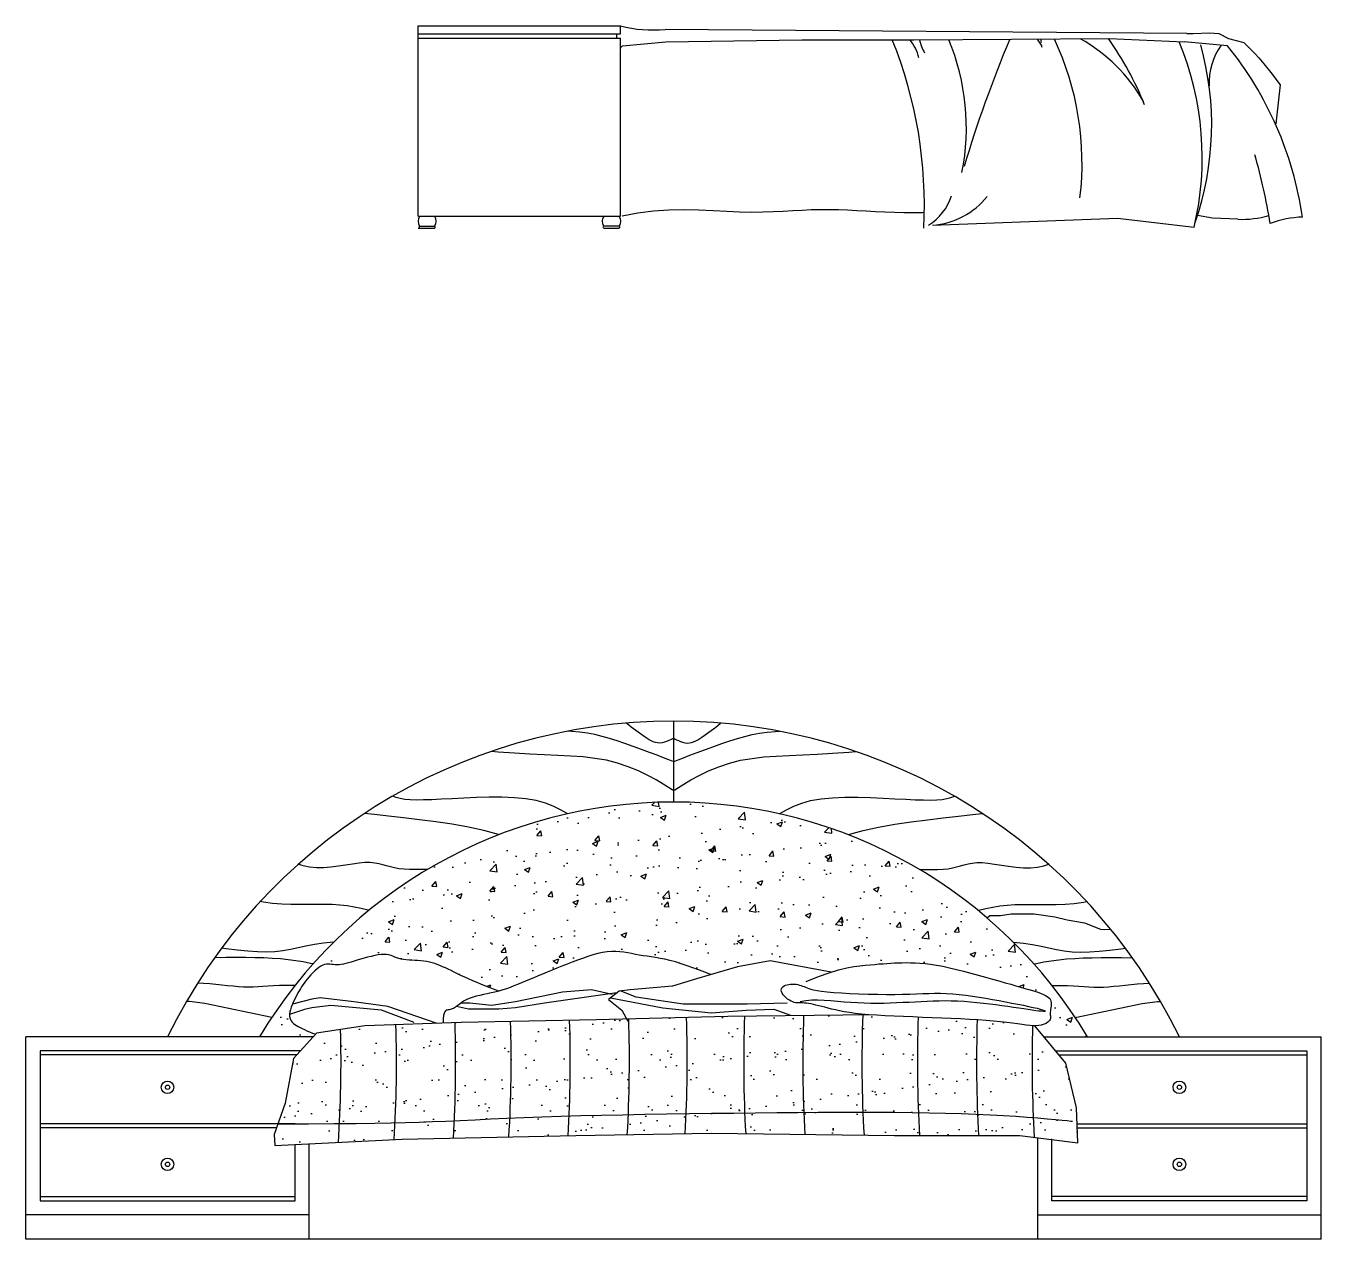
# Model space of a CAD drawing. Header units: inches. Extents: x 4.1 to 46.6, y 13.1 to 37.9.
# Drawn here: x 34.228 to 37.428, y 22.177 to 25.175 of the extents above; entities that cross this region are included whole.
import ezdxf

# ---------------------------------------------------------------- set-up
doc = ezdxf.new("R2010")
doc.units = ezdxf.units.IN
doc.header["$MEASUREMENT"] = 0
for name, color, linetype in [('02', 2, 'Continuous'), ('1', 1, 'Continuous'), ('4', 4, 'Continuous'), ('8', 8, 'Continuous')]:
    doc.layers.add(name, color=color, linetype=linetype)

msp = doc.modelspace()

# ---------------------------------------------------------------- hatches: boundary and pattern name
at = {"layer": '8'}
h = msp.add_hatch(dxfattribs=at)
h.set_pattern_fill('AR-CONC', color=256, scale=0.02, style=0)
h.set_pattern_definition([(50, (44.77538, -1.9117), (0.14345204, -0.01255043), [0.015, -0.165]), (355, (44.77538, -1.9117), (-0.0277503, 0.1504384), [0.012, -0.132]), (100.4514, (44.78733, -1.91274), (0.1157019, 0.1378879), [0.012748, -0.1402284]), (46.1842, (44.77538, -1.8717), (0.2134482, -0.0331038), [0.0225, -0.2475]), (96.6356, (44.79317, -1.87445), (0.1869325, 0.1948236), [0.019122, -0.2103426]), (351.1842, (44.77538, -1.8717), (0.1869324, 0.1948237), [0.018, -0.198]), (21, (44.79538, -1.8817), (0.1193814, -0.0805238), [0.015, -0.165]), (326, (44.79538, -1.8817), (0.0486631, 0.14503), [0.012, -0.132]), (71.4514, (44.80533, -1.8884), (0.1680445, 0.0645061), [0.012748, -0.1402284]), (37.5, (44.77538, -1.911694), (0.00243197, 0.06657877), [0, -0.1304, 0, -0.134, 0, -0.1325]), (7.5, (44.77538, -1.911694), (0.0526139, 0.07888234), [0, -0.0764, 0, -0.1274, 0, -0.0505]), (327.5, (44.73078, -1.911694), (0.10676449, -0.00451097), [0, -0.05, 0, -0.156, 0, -0.207]), (317.5, (44.71078, -1.91169), (0.11663723, 0.020021), [0, -0.065, 0, -0.1036, 0, -0.147])])
h.paths.add_polyline_path([(34.8056, 22.6768), (34.9382, 22.6768), (34.9438, 22.683), (34.9361, 22.6861), (34.9289, 22.689), (34.9223, 22.6918), (34.9162, 22.6944), (34.9106, 22.6969), (34.9055, 22.6994), (34.9008, 22.7019), (34.8965, 22.7045), (34.8926, 22.7072), (34.8873, 22.7115), (34.8823, 22.7179), (34.8796, 22.7257), (34.8796, 22.7328), (34.8803, 22.7381), (34.8817, 22.7437), (34.8836, 22.7497), (34.8859, 22.7558), (34.8886, 22.762), (34.8915, 22.7682), (34.8945, 22.7742), (34.8975, 22.78), (34.9004, 22.7854), (34.9034, 22.7905), (34.9063, 22.7954), (34.9093, 22.8001), (34.9125, 22.8048), (34.9158, 22.8095), (34.9194, 22.8142), (34.9233, 22.8192), (34.9276, 22.8243), (34.9322, 22.8295), (34.937, 22.8346), (34.9419, 22.8395), (34.9469, 22.8441), (34.9519, 22.8481), (34.9568, 22.8514), (34.9616, 22.8539), (34.9661, 22.8555), (34.9705, 22.8563), (34.9748, 22.8565), (34.979, 22.8562), (34.9833, 22.8557), (34.9876, 22.8551), (34.9921, 22.8546), (34.9969, 22.8544), (35.0019, 22.8546), (35.0071, 22.8553), (35.0128, 22.8563), (35.0188, 22.8577), (35.0252, 22.8594), (35.032, 22.8613), (35.0393, 22.8635), (35.047, 22.8658), (35.0553, 22.8683), (35.0639, 22.8708), (35.0726, 22.8732), (35.0814, 22.8754), (35.09, 22.8774), (35.0983, 22.8789), (35.106, 22.8799), (35.1131, 22.8802), (35.1194, 22.8799), (35.1251, 22.8789), (35.1303, 22.8775), (35.1352, 22.8758), (35.1399, 22.8739), (35.1448, 22.8721), (35.1498, 22.8703), (35.1553, 22.8688), (35.1614, 22.8677), (35.168, 22.8669), (35.1749, 22.8664), (35.1821, 22.866), (35.1895, 22.8656), (35.1969, 22.8652), (35.2043, 22.8646), (35.2115, 22.8638), (35.2184, 22.8628), (35.2252, 22.8613), (35.2318, 22.8596), (35.2383, 22.8576), (35.2447, 22.8554), (35.2512, 22.8528), (35.2579, 22.85), (35.2646, 22.847), (35.2717, 22.8437), (35.279, 22.8402), (35.2866, 22.8365), (35.2947, 22.8326), (35.3032, 22.8285), (35.3123, 22.8243), (35.3219, 22.8199), (35.3322, 22.8154), (35.3431, 22.8109), (35.3542, 22.8063), (35.3649, 22.802), (35.3749, 22.7981), (35.3835, 22.7947), (35.3904, 22.7921), (35.3948, 22.7904), (35.3965, 22.7898), (35.3968, 22.7899), (35.4062, 22.7926), (35.4154, 22.7956), (35.4246, 22.7989), (35.4338, 22.8024), (35.4431, 22.806), (35.4526, 22.8099), (35.4623, 22.814), (35.4723, 22.8182), (35.4828, 22.8225), (35.4936, 22.827), (35.5048, 22.8316), (35.5163, 22.8363), (35.5282, 22.8411), (35.5403, 22.846), (35.5526, 22.8509), (35.5652, 22.8559), (35.578, 22.8609), (35.5908, 22.8659), (35.6036, 22.8706), (35.6164, 22.875), (35.629, 22.8789), (35.6412, 22.8823), (35.6531, 22.8849), (35.6646, 22.8867), (35.6755, 22.8875), (35.6859, 22.8875), (35.696, 22.8869), (35.7058, 22.8857), (35.7153, 22.8841), (35.7247, 22.8823), (35.7341, 22.8805), (35.7436, 22.8787), (35.7532, 22.8772), (35.763, 22.8757), (35.7732, 22.8742), (35.7838, 22.8725), (35.795, 22.8705), (35.8069, 22.8682), (35.8195, 22.8652), (35.833, 22.8616), (35.8474, 22.8573), (35.862, 22.8524), (35.8764, 22.8473), (35.8899, 22.8424), (35.9017, 22.8379), (35.9113, 22.8342), (35.918, 22.8315), (35.9212, 22.8303), (35.9865, 22.8494), (36.067, 22.8643), (36.2174, 22.8362), (36.2361, 22.8418), (36.2561, 22.8468), (36.2734, 22.8502), (36.2886, 22.8524), (36.302, 22.8539), (36.3142, 22.8549), (36.3254, 22.8558), (36.3359, 22.8567), (36.3459, 22.8574), (36.3556, 22.8581), (36.365, 22.8587), (36.3743, 22.8592), (36.3837, 22.8596), (36.3934, 22.8599), (36.4035, 22.86), (36.4141, 22.8599), (36.4253, 22.8595), (36.4372, 22.8588), (36.4498, 22.8576), (36.4633, 22.856), (36.4778, 22.8538), (36.4933, 22.8509), (36.5098, 22.8474), (36.5272, 22.8434), (36.5451, 22.8389), (36.5632, 22.8341), (36.5813, 22.8292), (36.599, 22.8242), (36.6162, 22.8193), (36.6324, 22.8147), (36.6474, 22.8104), (36.6613, 22.8065), (36.6741, 22.8028), (36.6859, 22.7995), (36.6966, 22.7964), (36.7064, 22.7935), (36.7153, 22.7909), (36.7233, 22.7884), (36.7305, 22.786), (36.737, 22.7837), (36.7427, 22.7815), (36.7476, 22.7791), (36.7517, 22.7767), (36.7568, 22.7727), (36.7604, 22.7666), (36.7615, 22.7591), (36.761, 22.7527), (36.7605, 22.7486), (36.7599, 22.7446), (36.7594, 22.7408), (36.7591, 22.7373), (36.759, 22.7341), (36.7592, 22.7312), (36.7596, 22.7265), (36.7597, 22.7227), (36.7584, 22.7184), (36.7548, 22.7139), (36.7484, 22.7095), (36.7419, 22.7069), (36.7367, 22.7055), (36.7308, 22.7045), (36.7243, 22.704), (36.721, 22.7041), (36.7433, 22.6768), (36.8509, 22.6768, 0.567142)])
h = msp.add_hatch(dxfattribs=at)
h.set_pattern_fill('AR-SAND', color=256, scale=0.05, style=0)
h.set_pattern_definition([(37.5, (45.50912, -2.530194), (-0.00314967, 0.09634119), [0, -0.076, 0, -0.085, 0, -0.08125]), (7.5, (45.50912, -2.5302), (0.08848884, 0.1411073), [0, -0.041, 0, -0.0685, 0, -0.02625]), (327.5, (45.44762, -2.53019), (0.1557071, 0.00028295), [0, -0.025, 0, -0.09, 0, -0.1175]), (317.5, (45.44762, -2.5302), (0.1503063, 0.0438838), [0, -0.0125, 0, -0.059, 0, -0.0675])])
h.paths.add_polyline_path([(36.7973, 22.6112), (36.721, 22.7041), (36.7153, 22.7041, 0.021672), (36.7196, 22.428), (36.8273, 22.4146), (36.8242, 22.501)])
h.paths.add_polyline_path([(36.5796, 22.4853), (36.6103, 22.484), (36.6432, 22.4823), (36.6739, 22.4805), (36.7024, 22.4785), (36.7171, 22.4773, -0.017807), (36.7153, 22.7042), (36.7089, 22.7047), (36.6999, 22.7057), (36.6898, 22.7071), (36.6785, 22.7087), (36.666, 22.7104), (36.6519, 22.7122), (36.6364, 22.7139), (36.6192, 22.7155), (36.6005, 22.717), (36.5805, 22.7184), (36.5786, 22.7185, 0.0183)])
h.paths.add_polyline_path([(36.5387, 22.4868), (36.5755, 22.4855), (36.5796, 22.4853, -0.0183), (36.5786, 22.7185), (36.5593, 22.7196), (36.5373, 22.7208), (36.5145, 22.7219), (36.4912, 22.7229), (36.4674, 22.7239), (36.4435, 22.7248), (36.4328, 22.7252, 0.018509), (36.4334, 22.4893), (36.4598, 22.4889), (36.5001, 22.4879)])
h.paths.add_polyline_path([(36.4598, 22.4889), (36.4334, 22.4893, 0.004465), (36.4362, 22.4325), (36.5822, 22.4325, -0.004149), (36.5796, 22.4853), (36.5755, 22.4855), (36.5387, 22.4868), (36.5001, 22.4879)])
h.paths.add_polyline_path([(36.6103, 22.484), (36.5796, 22.4853, 0.004149), (36.5822, 22.4325), (36.684, 22.4325), (36.7196, 22.428, -0.003872), (36.7171, 22.4773), (36.7024, 22.4785), (36.6739, 22.4805), (36.6432, 22.4823)])
h.paths.add_polyline_path([(36.329, 22.4905), (36.2962, 22.4905, 0.004483), (36.299, 22.4335), (36.374, 22.4325), (36.4362, 22.4325, -0.004465), (36.4334, 22.4893), (36.4177, 22.4896), (36.3741, 22.4901)])
h.paths.add_polyline_path([(36.2346, 22.4905), (36.1854, 22.4903), (36.1502, 22.4901, 0.004298), (36.1528, 22.4354), (36.299, 22.4335, -0.004483), (36.2962, 22.4905), (36.2825, 22.4906)])
h.paths.add_polyline_path([(36.0307, 22.489), (36.0042, 22.4887, 0.004039), (36.0067, 22.4373), (36.1528, 22.4354, -0.004298), (36.1502, 22.4901), (36.135, 22.49), (36.0834, 22.4896)])
h.paths.add_polyline_path([(35.9225, 22.4878), (35.8674, 22.487), (35.8597, 22.4869, -0.003897), (35.8573, 22.4373), (35.9209, 22.4384), (36.0067, 22.4373, -0.004039), (36.0042, 22.4887), (35.9771, 22.4884)])
h.paths.add_polyline_path([(35.7573, 22.4853), (35.7165, 22.4845, -0.003911), (35.7141, 22.4347), (35.8573, 22.4373, 0.003897), (35.8597, 22.4869), (35.8121, 22.4862)])
h.paths.add_polyline_path([(35.6503, 22.4831), (35.599, 22.4819), (35.5703, 22.4811, -0.003847), (35.5679, 22.4321), (35.5871, 22.4325), (35.7141, 22.4347, 0.003911), (35.7165, 22.4845), (35.7032, 22.4843)])
h.paths.add_polyline_path([(35.5679, 22.4321, 0.003847), (35.5703, 22.4811), (35.5499, 22.4805), (35.5031, 22.4789), (35.4587, 22.4772), (35.424, 22.4758, -0.003673), (35.4216, 22.429)])
h.paths.add_polyline_path([(35.3379, 22.4719), (35.3012, 22.4702), (35.2866, 22.4695, -0.003407), (35.2843, 22.4262), (35.4216, 22.429, 0.003673), (35.424, 22.4758), (35.4164, 22.4755), (35.3762, 22.4737)])
h.paths.add_polyline_path([(35.1997, 22.4659), (35.1663, 22.4648), (35.1403, 22.4641, -0.003263), (35.1381, 22.4226), (35.1578, 22.4235), (35.2843, 22.4262, 0.003407), (35.2866, 22.4695), (35.2661, 22.4686), (35.2324, 22.4671)])
h.paths.add_polyline_path([(35.1381, 22.4226, 0.003263), (35.1403, 22.4641), (35.1305, 22.4639), (35.0905, 22.4631), (35.0443, 22.4626), (35.0031, 22.4623, -0.003647), (35.0005, 22.4158)])
h.paths.add_polyline_path([(34.9264, 22.4619), (34.851, 22.4618), (34.8419, 22.4355), (34.8432, 22.4081), (35.0005, 22.4158, 0.003647), (35.0031, 22.4623), (34.9902, 22.4622)])
h.paths.add_polyline_path([(34.9902, 22.4622), (35.0031, 22.4623, 0.018233), (35.0058, 22.6946), (34.9462, 22.6856), (34.8896, 22.6231), (34.8687, 22.5129), (34.851, 22.4618), (34.9264, 22.4619)])
h.paths.add_polyline_path([(35.0031, 22.4623), (35.0443, 22.4626), (35.0905, 22.4631), (35.1305, 22.4639), (35.1403, 22.4641, 0.019016), (35.1426, 22.7064), (35.0654, 22.7035), (35.0058, 22.6946, -0.018233)])
h.paths.add_polyline_path([(35.2885, 22.7119), (35.1426, 22.7064, -0.019016), (35.1403, 22.4641), (35.1663, 22.4648), (35.1997, 22.4659), (35.2324, 22.4671), (35.2661, 22.4686), (35.2866, 22.4695, 0.019018)])
h.paths.add_polyline_path([(35.4256, 22.7146), (35.3039, 22.7124), (35.2885, 22.7119, -0.019018), (35.2866, 22.4695), (35.3012, 22.4702), (35.3379, 22.4719), (35.3762, 22.4737), (35.4164, 22.4755), (35.424, 22.4758, 0.018743)])
h.paths.add_polyline_path([(35.424, 22.4758), (35.4587, 22.4772), (35.5031, 22.4789), (35.5499, 22.4805), (35.5703, 22.4811, 0.018533), (35.5715, 22.7172), (35.4256, 22.7146, -0.018743)])
h.paths.add_polyline_path([(35.7175, 22.7206), (35.6378, 22.7184), (35.5715, 22.7172, -0.018533), (35.5703, 22.4811), (35.599, 22.4819), (35.6503, 22.4831), (35.7032, 22.4843), (35.7165, 22.4845, 0.018525)])
h.paths.add_polyline_path([(35.7165, 22.4845), (35.7573, 22.4853), (35.8121, 22.4862), (35.8597, 22.4869, 0.018647), (35.8604, 22.7245), (35.7175, 22.7206, -0.018525)])
h.paths.add_polyline_path([(35.8597, 22.4869), (35.8674, 22.487), (35.9225, 22.4878), (35.9771, 22.4884), (36.0042, 22.4887, -0.018756), (36.0036, 22.7277), (35.9627, 22.7273), (35.8604, 22.7245, -0.018647)])
h.paths.add_polyline_path([(36.1497, 22.7291), (36.0036, 22.7277, 0.018756), (36.0042, 22.4887), (36.0307, 22.489), (36.0834, 22.4896), (36.135, 22.49), (36.1502, 22.4901, -0.018758)])
h.paths.add_polyline_path([(36.1502, 22.4901), (36.1854, 22.4903), (36.2346, 22.4905), (36.2825, 22.4906), (36.2962, 22.4905, -0.018834), (36.2959, 22.7305), (36.1497, 22.7291, 0.018758)])
h.paths.add_polyline_path([(36.2962, 22.4905), (36.329, 22.4905), (36.3741, 22.4901), (36.4177, 22.4896), (36.4334, 22.4893, -0.018509), (36.4328, 22.7252), (36.4197, 22.7257), (36.3962, 22.7266), (36.3734, 22.7276), (36.3513, 22.7287), (36.3304, 22.7299), (36.3178, 22.7307), (36.2959, 22.7305, 0.018834)])

# ---------------------------------------------------------------- linework, layer by layer
at = {"layer": '02'}
for p, q in [((35.1973, 25.1547), (35.6973, 25.1547)), ((37.0967, 25.1562), (35.8074, 25.1662)), ((35.1973, 25.1447), (35.6973, 25.1447)), ((35.702, 25.1256), (35.8091, 25.135)), ((37.1973, 25.1256), (37.0902, 25.135)), ((35.201, 24.68), (35.238, 24.68)), ((35.6936, 24.68), (35.6565, 24.68)), ((35.8282, 23.4568), (35.8282, 23.2568)), ((34.8975, 22.6318), (34.2632, 22.6318)), ((36.7803, 22.6318), (37.3932, 22.6318)), ((34.8932, 22.4618), (34.2632, 22.4618)), ((34.8475, 22.4518), (34.2632, 22.4518)), ((36.8256, 22.4618), (37.3932, 22.4618)), ((36.8259, 22.4518), (37.3932, 22.4518)), ((34.2632, 22.2818), (34.8932, 22.2818)), ((37.3932, 22.2818), (36.7632, 22.2818))]:
    msp.add_line(p, q, dxfattribs=at)
for points in [[(37.0967, 25.1562), (37.1118, 25.1562), (37.1528, 25.1576), (37.1754, 25.1558), (37.1992, 25.1435), (37.2376, 25.1334), (37.2399, 25.1313), (37.2459, 25.1254), (37.2521, 25.1192), (37.2586, 25.1126), (37.2657, 25.1053), (37.2746, 25.0956), (37.2868, 25.081), (37.3038, 25.0595), (37.327, 25.0288), (37.3161, 24.9325)], [(35.8091, 25.135), (36.1452, 25.1401), (36.4222, 25.1401), (36.9047, 25.1432), (37.0902, 25.135)], [(36.4479, 24.7133), (36.4438, 24.7132), (36.4208, 24.713), (36.3975, 24.7131), (36.374, 24.7136), (36.3507, 24.7144), (36.3274, 24.7155), (36.3043, 24.7167), (36.2813, 24.7179), (36.2584, 24.719), (36.2357, 24.7199), (36.2131, 24.7204), (36.1907, 24.7204), (36.1684, 24.7198), (36.146, 24.7187), (36.1231, 24.7175), (36.0995, 24.7161), (36.0748, 24.715), (36.0488, 24.7142), (36.0211, 24.7139), (35.9915, 24.7144), (35.9597, 24.7158), (35.926, 24.7175), (35.8907, 24.719), (35.8541, 24.7198), (35.8166, 24.7193), (35.7785, 24.7169), (35.74, 24.7121), (35.7016, 24.7042)], [(37.2229, 24.6968), (37.1603, 24.6992), (37.1229, 24.706)], [(36.4684, 24.6825), (36.9254, 24.6999), (37.1146, 24.6771)], [(35.8282, 23.3568), (35.8249, 23.3581), (35.8164, 23.3614), (35.8037, 23.3662), (35.7877, 23.3723), (35.7693, 23.3792), (35.7494, 23.3865), (35.7288, 23.394), (35.7084, 23.4012), (35.6891, 23.4079), (35.6705, 23.4139), (35.6523, 23.4191), (35.6342, 23.4235), (35.6158, 23.4271), (35.5966, 23.4298), (35.5764, 23.4315), (35.5658, 23.4319)], [(35.8282, 23.4146), (35.827, 23.4139), (35.8245, 23.4126), (35.8208, 23.4107), (35.8163, 23.4087), (35.8112, 23.4066), (35.8056, 23.4048), (35.7999, 23.4034), (35.7942, 23.4027), (35.7888, 23.4029), (35.7835, 23.4039), (35.7784, 23.4055), (35.7734, 23.4078), (35.7684, 23.4107), (35.7633, 23.4139), (35.758, 23.4175), (35.7526, 23.4213), (35.7469, 23.4253), (35.741, 23.4294), (35.7351, 23.4336), (35.7292, 23.4379), (35.7235, 23.4422), (35.7181, 23.4466), (35.713, 23.4511), (35.7121, 23.452)], [(35.8282, 23.4146), (35.8295, 23.4139), (35.832, 23.4126), (35.8356, 23.4107), (35.8402, 23.4087), (35.8453, 23.4066), (35.8508, 23.4048), (35.8566, 23.4034), (35.8623, 23.4027), (35.8677, 23.4029), (35.8729, 23.4039), (35.878, 23.4055), (35.8831, 23.4078), (35.8881, 23.4107), (35.8932, 23.4139), (35.8984, 23.4175), (35.9039, 23.4213), (35.9096, 23.4253), (35.9155, 23.4294), (35.9214, 23.4336), (35.9273, 23.4379), (35.933, 23.4422), (35.9384, 23.4466), (35.9435, 23.4511), (35.9444, 23.452)], [(35.8282, 23.3568), (35.8316, 23.3581), (35.84, 23.3614), (35.8527, 23.3662), (35.8687, 23.3723), (35.8871, 23.3792), (35.9071, 23.3865), (35.9277, 23.394), (35.948, 23.4012), (35.9674, 23.4079), (35.986, 23.4139), (36.0041, 23.4191), (36.0223, 23.4235), (36.0407, 23.4271), (36.0598, 23.4298), (36.08, 23.4315), (36.0906, 23.4319)], [(35.8282, 23.285), (35.8249, 23.2873), (35.8161, 23.2931), (35.8028, 23.3014), (35.7854, 23.3115), (35.7647, 23.3226), (35.7414, 23.3337), (35.7162, 23.3442), (35.6896, 23.3531), (35.6623, 23.3599), (35.6342, 23.3648), (35.605, 23.3682), (35.5745, 23.3705), (35.5426, 23.3721), (35.5088, 23.3735), (35.4732, 23.375), (35.4353, 23.3772), (35.3952, 23.3803), (35.3778, 23.3819)], [(35.8282, 23.285), (35.8316, 23.2873), (35.8403, 23.2931), (35.8537, 23.3014), (35.8711, 23.3115), (35.8917, 23.3226), (35.9151, 23.3337), (35.9403, 23.3442), (35.9669, 23.3531), (35.9941, 23.3599), (36.0223, 23.3648), (36.0515, 23.3682), (36.0819, 23.3705), (36.1139, 23.3721), (36.1476, 23.3735), (36.1833, 23.375), (36.2212, 23.3772), (36.2613, 23.3803), (36.2786, 23.3819)], [(35.5667, 23.2278), (35.5657, 23.2283), (35.5488, 23.2376), (35.5311, 23.2464), (35.5116, 23.2543), (35.4893, 23.2606), (35.4636, 23.265), (35.435, 23.2676), (35.4045, 23.2688), (35.373, 23.2688), (35.3412, 23.268), (35.3103, 23.2666), (35.281, 23.2651), (35.2543, 23.2636), (35.2309, 23.2625), (35.2106, 23.2619), (35.1931, 23.2618), (35.1779, 23.2624), (35.1647, 23.2635), (35.1531, 23.2654), (35.1428, 23.2681), (35.134, 23.2713)], [(36.0897, 23.2278), (36.0907, 23.2283), (36.1077, 23.2376), (36.1254, 23.2464), (36.1449, 23.2543), (36.1671, 23.2606), (36.1928, 23.265), (36.2214, 23.2676), (36.2519, 23.2688), (36.2835, 23.2688), (36.3152, 23.268), (36.3462, 23.2666), (36.3754, 23.2651), (36.4021, 23.2636), (36.4255, 23.2625), (36.4458, 23.2619), (36.4634, 23.2618), (36.4786, 23.2624), (36.4918, 23.2635), (36.5033, 23.2654), (36.5137, 23.2681), (36.5225, 23.2713)], [(35.3968, 23.176), (35.3957, 23.1764), (35.3598, 23.1863), (35.3215, 23.1947), (35.2817, 23.2019), (35.2412, 23.208), (35.2009, 23.2132), (35.1615, 23.2178), (35.124, 23.222), (35.0892, 23.2259), (35.065, 23.2289)], [(36.2597, 23.176), (36.2608, 23.1764), (36.2967, 23.1863), (36.3349, 23.1947), (36.3747, 23.2019), (36.4152, 23.208), (36.4556, 23.2132), (36.4949, 23.2178), (36.5325, 23.222), (36.5673, 23.2259), (36.5915, 23.2289)], [(35.2199, 23.0898), (35.2085, 23.09), (35.1916, 23.0902), (35.1763, 23.0904), (35.1624, 23.091), (35.1499, 23.0921), (35.1389, 23.094), (35.1288, 23.0964), (35.1193, 23.0991), (35.1099, 23.1018), (35.1004, 23.1042), (35.0901, 23.1061), (35.0788, 23.1072), (35.066, 23.1072), (35.0514, 23.1059), (35.0354, 23.1037), (35.0182, 23.1011), (35.0002, 23.0983), (34.9819, 23.096), (34.9637, 23.0945), (34.9458, 23.0942), (34.9288, 23.0956), (34.9129, 23.099), (34.9011, 23.103)], [(36.4366, 23.0898), (36.448, 23.09), (36.4648, 23.0902), (36.4802, 23.0904), (36.4941, 23.091), (36.5065, 23.0921), (36.5176, 23.094), (36.5277, 23.0964), (36.5372, 23.0991), (36.5465, 23.1018), (36.5561, 23.1042), (36.5663, 23.1061), (36.5777, 23.1072), (36.5905, 23.1072), (36.605, 23.1059), (36.6211, 23.1037), (36.6383, 23.1011), (36.6562, 23.0983), (36.6745, 23.096), (36.6928, 23.0945), (36.7106, 23.0942), (36.7276, 23.0956), (36.7436, 23.099), (36.7554, 23.103)], [(35.0758, 22.9893), (35.0736, 22.9897), (35.0566, 22.9935), (35.0393, 22.9971), (35.0217, 23.0001), (35.0035, 23.0023), (34.9847, 23.0036), (34.9654, 23.004), (34.9455, 23.004), (34.9251, 23.0037), (34.9041, 23.0035), (34.8825, 23.0037), (34.8605, 23.0046), (34.8379, 23.0064), (34.8149, 23.0094), (34.8071, 23.0107)], [(36.5806, 22.9893), (36.5829, 22.9897), (36.5998, 22.9935), (36.6171, 22.9971), (36.6348, 23.0001), (36.653, 23.0023), (36.6717, 23.0036), (36.691, 23.004), (36.7109, 23.004), (36.7314, 23.0037), (36.7524, 23.0035), (36.7739, 23.0037), (36.796, 23.0046), (36.8185, 23.0064), (36.8415, 23.0094), (36.8494, 23.0107)], [(36.603, 22.9706), (36.6098, 22.9766), (36.6365, 22.9766), (36.6621, 22.9803), (36.7192, 22.9803), (36.7706, 22.973), (36.8007, 22.9657), (36.8434, 22.9583), (36.8836, 22.9424), (36.8932, 22.9422), (36.9084, 22.9426)], [(34.988, 22.9102), (34.9637, 22.908), (34.941, 22.9047), (34.9202, 22.9008), (34.9006, 22.8967), (34.8817, 22.8927), (34.8629, 22.8893), (34.8435, 22.8869), (34.8228, 22.8859), (34.8005, 22.8865), (34.7763, 22.8884), (34.7504, 22.8912), (34.7229, 22.8944), (34.7115, 22.8956)], [(35.3965, 22.7898), (35.3948, 22.7904), (35.3904, 22.7921), (35.3835, 22.7947), (35.3749, 22.7981), (35.3649, 22.802), (35.3542, 22.8063), (35.3431, 22.8109), (35.3322, 22.8154), (35.3219, 22.8199), (35.3123, 22.8243), (35.3032, 22.8285), (35.2947, 22.8326), (35.2866, 22.8365), (35.279, 22.8402), (35.2717, 22.8437), (35.2646, 22.847), (35.2579, 22.85), (35.2512, 22.8528), (35.2447, 22.8554), (35.2383, 22.8576), (35.2318, 22.8596), (35.2252, 22.8613), (35.2184, 22.8628), (35.2115, 22.8638), (35.2043, 22.8646), (35.1969, 22.8652), (35.1895, 22.8656), (35.1821, 22.866), (35.1749, 22.8664), (35.168, 22.8669), (35.1614, 22.8677), (35.1553, 22.8688), (35.1498, 22.8703), (35.1448, 22.8721), (35.1399, 22.8739), (35.1352, 22.8758), (35.1303, 22.8775), (35.1251, 22.8789), (35.1194, 22.8799), (35.1131, 22.8802), (35.106, 22.8799), (35.0983, 22.8789), (35.09, 22.8774), (35.0814, 22.8754), (35.0726, 22.8732), (35.0639, 22.8708), (35.0553, 22.8683), (35.047, 22.8658), (35.0393, 22.8635), (35.032, 22.8613), (35.0252, 22.8594), (35.0188, 22.8577), (35.0128, 22.8563), (35.0071, 22.8553), (35.0019, 22.8546), (34.9969, 22.8544), (34.9921, 22.8546), (34.9876, 22.8551), (34.9833, 22.8557), (34.979, 22.8562), (34.9748, 22.8565), (34.9705, 22.8563), (34.9661, 22.8555), (34.9616, 22.8539), (34.9568, 22.8514), (34.9519, 22.8481), (34.9469, 22.8441), (34.9419, 22.8395), (34.937, 22.8346), (34.9322, 22.8295), (34.9276, 22.8243), (34.9233, 22.8192), (34.9194, 22.8142), (34.9158, 22.8095), (34.9125, 22.8048), (34.9093, 22.8001), (34.9063, 22.7954), (34.9034, 22.7905), (34.9004, 22.7854), (34.8975, 22.78), (34.8945, 22.7742), (34.8915, 22.7682), (34.8886, 22.762), (34.8859, 22.7558), (34.8836, 22.7497), (34.8817, 22.7437), (34.8803, 22.7381), (34.8796, 22.7328), (34.8796, 22.728), (34.8803, 22.7237), (34.8816, 22.7198), (34.8836, 22.7162), (34.8861, 22.713), (34.8891, 22.71), (34.8926, 22.7072), (34.8965, 22.7045), (34.9008, 22.7019), (34.9055, 22.6994), (34.9106, 22.6969), (34.9162, 22.6944), (34.9223, 22.6918), (34.9289, 22.689), (34.9361, 22.6861), (34.9438, 22.683)], [(35.9212, 22.8303), (35.918, 22.8315), (35.9113, 22.8342), (35.9017, 22.8379), (35.8899, 22.8424), (35.8764, 22.8473), (35.862, 22.8524), (35.8474, 22.8573), (35.833, 22.8616), (35.8195, 22.8652), (35.8069, 22.8682), (35.795, 22.8705), (35.7838, 22.8725), (35.7732, 22.8742), (35.763, 22.8757), (35.7532, 22.8772), (35.7436, 22.8787), (35.7341, 22.8805), (35.7247, 22.8823), (35.7153, 22.8841), (35.7058, 22.8857), (35.696, 22.8869), (35.6859, 22.8875), (35.6755, 22.8875), (35.6646, 22.8867), (35.6531, 22.8849), (35.6412, 22.8823), (35.629, 22.8789), (35.6164, 22.875), (35.6036, 22.8706), (35.5908, 22.8659), (35.578, 22.8609), (35.5652, 22.8559), (35.5526, 22.8509), (35.5403, 22.846), (35.5282, 22.8411), (35.5163, 22.8363), (35.5048, 22.8316), (35.4936, 22.827), (35.4828, 22.8225), (35.4723, 22.8182), (35.4623, 22.814), (35.4526, 22.8099), (35.4431, 22.806), (35.4338, 22.8024), (35.4246, 22.7989), (35.4154, 22.7956), (35.4062, 22.7926), (35.3968, 22.7899), (35.3872, 22.7874), (35.3775, 22.7851), (35.3679, 22.783), (35.3585, 22.781), (35.3494, 22.779), (35.3408, 22.777), (35.3329, 22.7748), (35.3258, 22.7725), (35.3195, 22.77), (35.3141, 22.7673), (35.3093, 22.7645), (35.3052, 22.7617), (35.3016, 22.759), (35.2983, 22.7563), (35.2953, 22.7539), (35.2925, 22.7517), (35.2897, 22.7498), (35.287, 22.7482), (35.2843, 22.7469), (35.2817, 22.7458), (35.2791, 22.7449), (35.2765, 22.7442), (35.274, 22.7436), (35.2716, 22.7432), (35.2692, 22.7428), (35.2669, 22.7422), (35.2648, 22.7409), (35.263, 22.7386), (35.2614, 22.735), (35.2602, 22.7297), (35.2595, 22.7223), (35.2592, 22.7124)], [(36.6685, 22.9102), (36.6927, 22.908), (36.7155, 22.9047), (36.7363, 22.9008), (36.7558, 22.8967), (36.7747, 22.8927), (36.7936, 22.8893), (36.813, 22.8869), (36.8337, 22.8859), (36.856, 22.8865), (36.8801, 22.8884), (36.906, 22.8912), (36.9336, 22.8944), (36.9449, 22.8956)], [(34.9378, 22.8571), (34.9316, 22.8582), (34.9135, 22.8616), (34.8952, 22.8646), (34.8765, 22.867), (34.8571, 22.869), (34.837, 22.8704), (34.816, 22.8715), (34.7942, 22.8722), (34.7712, 22.8725), (34.7471, 22.8726), (34.7218, 22.8725), (34.6951, 22.8722), (34.6944, 22.8721)], [(36.2174, 22.8362), (36.067, 22.8643), (35.9865, 22.8494), (35.8852, 22.8197), (35.8256, 22.8018), (35.7212, 22.7929), (35.6944, 22.7899), (35.6676, 22.769), (35.7004, 22.7422), (35.7153, 22.7154)], [(36.1564, 22.8137), (36.1868, 22.8256), (36.2132, 22.8349), (36.2361, 22.8418), (36.2561, 22.8468), (36.2734, 22.8502), (36.2886, 22.8524), (36.302, 22.8539), (36.3142, 22.8549), (36.3254, 22.8558), (36.3359, 22.8567), (36.3459, 22.8574), (36.3556, 22.8581), (36.365, 22.8587), (36.3743, 22.8592), (36.3837, 22.8596), (36.3934, 22.8599), (36.4035, 22.86), (36.4141, 22.8599), (36.4253, 22.8595), (36.4372, 22.8588), (36.4498, 22.8576), (36.4633, 22.856), (36.4778, 22.8538), (36.4933, 22.8509), (36.5098, 22.8474), (36.5272, 22.8434), (36.5451, 22.8389), (36.5632, 22.8341), (36.5813, 22.8292), (36.599, 22.8242), (36.6162, 22.8193), (36.6324, 22.8147), (36.6474, 22.8104), (36.6613, 22.8065), (36.6741, 22.8028), (36.6859, 22.7995), (36.6966, 22.7964), (36.7064, 22.7935), (36.7153, 22.7909), (36.7233, 22.7884), (36.7305, 22.786), (36.737, 22.7837), (36.7427, 22.7815), (36.7476, 22.7791), (36.7517, 22.7767), (36.7551, 22.7741), (36.7577, 22.7712), (36.7596, 22.768), (36.7607, 22.7645), (36.7612, 22.7607), (36.7613, 22.7567), (36.761, 22.7527), (36.7605, 22.7486), (36.7599, 22.7446), (36.7594, 22.7408), (36.7591, 22.7373), (36.759, 22.7341), (36.7592, 22.7312), (36.7594, 22.7286), (36.7596, 22.7262), (36.7597, 22.724), (36.7594, 22.7218), (36.7588, 22.7196), (36.7576, 22.7174), (36.7558, 22.7151), (36.7533, 22.7129), (36.7501, 22.7107), (36.7463, 22.7087), (36.7419, 22.7069), (36.7367, 22.7055), (36.7308, 22.7045), (36.7243, 22.704), (36.717, 22.7041), (36.7089, 22.7047), (36.6999, 22.7057), (36.6898, 22.7071), (36.6785, 22.7087), (36.666, 22.7104), (36.6519, 22.7122), (36.6364, 22.7139), (36.6192, 22.7155), (36.6005, 22.717), (36.5805, 22.7184), (36.5593, 22.7196), (36.5373, 22.7208), (36.5145, 22.7219), (36.4912, 22.7229), (36.4674, 22.7239), (36.4435, 22.7248), (36.4197, 22.7257), (36.3962, 22.7266), (36.3734, 22.7276), (36.3513, 22.7287), (36.3304, 22.7299), (36.3109, 22.7312), (36.2931, 22.7328), (36.277, 22.7346), (36.2627, 22.7365), (36.2499, 22.7387), (36.2385, 22.7409), (36.2282, 22.7431), (36.2188, 22.7454), (36.2102, 22.7476), (36.2021, 22.7497), (36.1945, 22.7516), (36.1872, 22.7535), (36.1803, 22.7551), (36.1738, 22.7566), (36.1677, 22.7578), (36.1619, 22.7588), (36.1565, 22.7596), (36.1515, 22.7601), (36.1468, 22.7603), (36.1424, 22.7604), (36.1383, 22.7605), (36.1343, 22.7607), (36.1304, 22.761), (36.1266, 22.7617), (36.1227, 22.7628), (36.1187, 22.7646), (36.1145, 22.7669), (36.1103, 22.7699), (36.1063, 22.7732), (36.1026, 22.7769), (36.0994, 22.7807), (36.0968, 22.7846), (36.0951, 22.7884), (36.0943, 22.7919), (36.0947, 22.795), (36.0961, 22.7978), (36.0984, 22.8002), (36.1013, 22.8023), (36.1049, 22.804), (36.1089, 22.8053), (36.1132, 22.8062), (36.1177, 22.8068), (36.1221, 22.8069), (36.1266, 22.8068), (36.131, 22.8064), (36.1353, 22.8056), (36.1394, 22.8047), (36.1435, 22.8035), (36.1473, 22.8022), (36.151, 22.8008), (36.1545, 22.7993)], [(36.7187, 22.8571), (36.7249, 22.8582), (36.7429, 22.8616), (36.7612, 22.8646), (36.78, 22.867), (36.7994, 22.869), (36.8195, 22.8704), (36.8404, 22.8715), (36.8623, 22.8722), (36.8852, 22.8725), (36.9093, 22.8726), (36.9347, 22.8725), (36.9613, 22.8722), (36.962, 22.8721)], [(34.893, 22.8036), (34.8551, 22.8031), (34.8403, 22.8026), (34.8267, 22.8018), (34.814, 22.801), (34.8019, 22.8003), (34.79, 22.7997), (34.7782, 22.7995), (34.7661, 22.7997), (34.7535, 22.8004), (34.7404, 22.8015), (34.7267, 22.803), (34.7125, 22.8045), (34.6978, 22.8061), (34.6827, 22.8075), (34.6671, 22.8087), (34.6523, 22.8094)], [(35.6881, 22.785), (35.5096, 22.7601), (35.438, 22.7482), (35.3963, 22.7452), (35.3218, 22.7452), (35.2918, 22.7512)], [(35.6765, 22.7809), (35.6258, 22.7929), (35.5543, 22.7869), (35.438, 22.7631), (35.3784, 22.7541), (35.3248, 22.7601), (35.3031, 22.7601)], [(36.1087, 22.7601), (36.0104, 22.7571), (35.8524, 22.7571), (35.7361, 22.775), (35.6967, 22.7901)], [(36.1545, 22.7993), (36.1581, 22.7977), (36.1624, 22.796), (36.1677, 22.7943), (36.1745, 22.7927), (36.1831, 22.791), (36.194, 22.7894), (36.2076, 22.7879), (36.2242, 22.7865), (36.2432, 22.7851), (36.2641, 22.784), (36.2863, 22.783), (36.3091, 22.7822), (36.3319, 22.7817), (36.3541, 22.7814), (36.375, 22.7814), (36.3943, 22.7818), (36.412, 22.7823), (36.4284, 22.783), (36.4439, 22.7836), (36.4588, 22.7841), (36.4733, 22.7844), (36.4879, 22.7844), (36.5027, 22.7839), (36.5181, 22.7829), (36.5339, 22.7814), (36.5502, 22.7795), (36.5667, 22.7772), (36.5833, 22.7747), (36.6, 22.7719), (36.6165, 22.769), (36.6329, 22.7661), (36.6489, 22.7631), (36.6644, 22.7601), (36.6791, 22.7573), (36.6929, 22.7545), (36.7055, 22.7519), (36.7167, 22.7494), (36.7264, 22.7472), (36.7342, 22.7452), (36.7401, 22.7435), (36.7441, 22.7421), (36.7462, 22.7409), (36.7465, 22.7401), (36.7451, 22.7396), (36.7421, 22.7395), (36.7374, 22.7397), (36.7312, 22.7402), (36.7237, 22.7412), (36.7147, 22.7424), (36.7046, 22.7439), (36.6934, 22.7456), (36.6812, 22.7475), (36.6681, 22.7495), (36.6543, 22.7516), (36.6398, 22.7536), (36.6249, 22.7557), (36.6095, 22.7576), (36.5938, 22.7594), (36.578, 22.761), (36.562, 22.7625), (36.5461, 22.7636), (36.5302, 22.7645), (36.5146, 22.7651), (36.4993, 22.7653), (36.4843, 22.7651), (36.4694, 22.7648), (36.4546, 22.7642), (36.4398, 22.7635), (36.425, 22.7627), (36.4101, 22.7619), (36.3949, 22.7611), (36.3795, 22.7604), (36.3638, 22.7598), (36.3479, 22.7594), (36.3319, 22.7593), (36.3156, 22.7593), (36.2993, 22.7597), (36.2828, 22.7603), (36.2662, 22.7613), (36.2496, 22.7627), (36.2331, 22.7642), (36.2168, 22.7657), (36.2007, 22.7668), (36.185, 22.7673), (36.1699, 22.767), (36.1553, 22.7657), (36.1415, 22.7631)], [(36.7635, 22.8036), (36.8013, 22.8031), (36.8161, 22.8026), (36.8297, 22.8018), (36.8425, 22.801), (36.8546, 22.8003), (36.8664, 22.7997), (36.8782, 22.7995), (36.8903, 22.7997), (36.9029, 22.8004), (36.9161, 22.8015), (36.9298, 22.803), (36.944, 22.8045), (36.9586, 22.8061), (36.9738, 22.8075), (36.9894, 22.8087), (37.0042, 22.8094)], [(34.8357, 22.7246), (34.6707, 22.7594), (34.6326, 22.7638), (34.625, 22.7643)], [(35.1876, 22.7124), (35.1072, 22.7422), (34.982, 22.7541), (34.9343, 22.7482), (34.9168, 22.7441), (34.8793, 22.7321)], [(35.2443, 22.7095), (35.1221, 22.7512), (35.0386, 22.7631), (34.9551, 22.7731), (34.9343, 22.7697), (34.8872, 22.7572)], [(35.6722, 22.7727), (35.8017, 22.7482), (35.9209, 22.7363), (36.0074, 22.7422), (36.0759, 22.7452), (36.1177, 22.7303)], [(36.8208, 22.7246), (36.9858, 22.7594), (37.0239, 22.7638), (37.0315, 22.7643)], [(36.3178, 22.7307), (35.9627, 22.7273), (35.6378, 22.7184), (35.3039, 22.7124), (35.0654, 22.7035), (34.9462, 22.6856), (34.8896, 22.6231), (34.8687, 22.5129), (34.8419, 22.4355), (34.8432, 22.4081)], [(34.8432, 22.4081), (35.1578, 22.4235), (35.5871, 22.4325), (35.9209, 22.4384), (36.374, 22.4325), (36.684, 22.4325), (36.8273, 22.4146), (36.8242, 22.501), (36.7973, 22.6112), (36.721, 22.7041)], [(34.9065, 22.6418), (34.2632, 22.6418), (34.2632, 22.2718), (34.8932, 22.2718), (34.8932, 22.4106)], [(36.7721, 22.6418), (37.3932, 22.6418), (37.3932, 22.2718), (36.7632, 22.2718), (36.7632, 22.4247)], [(34.851, 22.4618), (34.9264, 22.4619), (34.9902, 22.4622), (35.0443, 22.4626), (35.0905, 22.4631), (35.1305, 22.4639), (35.1663, 22.4648), (35.1997, 22.4659), (35.2324, 22.4671), (35.2661, 22.4686), (35.3012, 22.4702), (35.3379, 22.4719), (35.3762, 22.4737), (35.4164, 22.4755), (35.4587, 22.4772), (35.5031, 22.4789), (35.5499, 22.4805), (35.599, 22.4819), (35.6503, 22.4831), (35.7032, 22.4843), (35.7573, 22.4853), (35.8121, 22.4862), (35.8674, 22.487), (35.9225, 22.4878), (35.9771, 22.4884), (36.0307, 22.489), (36.0834, 22.4896), (36.135, 22.49), (36.1854, 22.4903), (36.2346, 22.4905), (36.2825, 22.4906), (36.329, 22.4905), (36.3741, 22.4901), (36.4177, 22.4896), (36.4598, 22.4889), (36.5001, 22.4879), (36.5387, 22.4868), (36.5755, 22.4855), (36.6103, 22.484), (36.6432, 22.4823), (36.6739, 22.4805), (36.7024, 22.4785), (36.7284, 22.4764), (36.7516, 22.4744), (36.7717, 22.4725), (36.7883, 22.4708), (36.8012, 22.4695), (36.81, 22.4685), (36.8144, 22.468)]]:
    msp.add_lwpolyline(points, dxfattribs=at)
for centre, radius in [((34.5782, 22.552), 0.0155), ((37.0782, 22.552), 0.0155), ((34.5782, 22.552), 0.00548), ((37.0782, 22.552), 0.00548), ((34.5782, 22.3617), 0.0155), ((37.0782, 22.3617), 0.0155), ((34.5782, 22.3617), 0.00548), ((37.0782, 22.3617), 0.00548)]:
    msp.add_circle(centre, radius, dxfattribs=at)
for centre, radius, start, end in [((35.7773, 25.4913), 0.3266, 255.8222, 275.2913), ((35.3593, 24.7326), 1.0887, 356.9644, 21.9816), ((36.3449, 25.0784), 0.091, 10.8306, 42.7419), ((36.553, 25.1674), 0.1202, 193.0743, 209.5349), ((35.9896, 24.9232), 0.5623, 348.671, 22.7521), ((39.5119, 23.9416), 3.095, 157.1858, 163.3753), ((36.6666, 25.093), 0.0783, 21.4299, 38.7814), ((36.777, 25.1434), 0.0414, 181.768, 193.0526), ((36.1149, 24.8357), 0.7227, 353.2023, 25.104), ((36.6302, 24.7806), 0.4151, 30.0107, 60.7689), ((36.2096, 24.6595), 0.8457, 22.2499, 34.8905), ((36.3818, 24.849), 0.7527, 346.7967, 22.374), ((36.4225, 24.9303), 0.7354, 340.8688, 15.582), ((37.3081, 25.0345), 0.1567, 143.8318, 182.8396), ((36.5079, 24.5721), 0.8841, 8.4722, 38.7595), ((35.8938, 24.4587), 1.4271, 9.19, 16.1543), ((36.3911, 24.7932), 0.1295, 301.2467, 342.8023), ((36.4562, 24.8692), 0.1871, 273.7429, 321.7887), ((37.2327, 24.9275), 0.2309, 267.5525, 286.7429), ((37.3932, 24.4391), 0.2635, 92.3553, 110.1011), ((32.5325, 22.6156), 3.1868, 356.7457, 1.8872), ((32.6755, 22.6156), 3.1868, 356.7917, 1.9579), ((39.1884, 22.6156), 3.1868, 177.9844, 183.2081), ((39.3345, 22.6156), 3.1868, 177.9592, 183.2427), ((39.4805, 22.6156), 3.1868, 177.9339, 183.2773), ((39.6177, 22.6156), 3.1868, 178.0303, 183.2951), ((31.82, 22.6156), 3.1868, 356.4052, 1.4192), ((31.9571, 22.6156), 3.1868, 356.5265, 1.6319), ((32.1032, 22.6156), 3.1868, 356.5914, 1.7302), ((32.2403, 22.6156), 3.1868, 356.6429, 1.7797), ((32.3864, 22.6156), 3.1868, 356.6977, 1.8265), ((39.7637, 22.6156), 3.1868, 178.1506, 183.2951), ((39.9009, 22.6156), 3.1868, 178.407, 183.3579)]:
    msp.add_arc(centre, radius, start, end, dxfattribs=at)
at = {"layer": '1'}
for p, q in [((35.1973, 24.6749), (35.238, 24.6749)), ((35.6565, 24.6749), (35.6936, 24.6749)), ((37.4282, 22.1768), (34.2282, 22.1768))]:
    msp.add_line(p, q, dxfattribs=at)
at = {"layer": '4'}
for p, q in [((35.1973, 25.1747), (35.6973, 25.1747)), ((35.1973, 24.7047), (35.1973, 25.1747)), ((35.6883, 25.1447), (35.6883, 25.1547)), ((35.6973, 25.1547), (35.6973, 25.1747)), ((35.6973, 24.7047), (35.6973, 25.1447)), ((35.1973, 24.7047), (35.6973, 24.7047)), ((34.9382, 22.6768), (34.2282, 22.6768)), ((34.2282, 22.1768), (34.2282, 22.6768)), ((36.7433, 22.6768), (37.4282, 22.6768)), ((37.4282, 22.1768), (37.4282, 22.6768)), ((34.9282, 22.1768), (34.9282, 22.4123)), ((36.7282, 22.1768), (36.7282, 22.4281)), ((34.9282, 22.2368), (34.2282, 22.2368)), ((36.7282, 22.2368), (37.4282, 22.2368))]:
    msp.add_line(p, q, dxfattribs=at)
for points in [[(35.2011, 24.7047, 0.299279), (35.201, 24.68, 0.681685), (35.2016, 24.6747)], [(35.238, 24.6749, 0.656471), (35.238, 24.68, 0.299279), (35.2379, 24.7047)], [(35.6565, 24.6749, -0.656471), (35.6565, 24.68, -0.299279), (35.6566, 24.7047)], [(35.6935, 24.7047, -0.299279), (35.6936, 24.68, -0.681685), (35.693, 24.6747)]]:
    msp.add_lwpolyline(points, format="xyb", dxfattribs=at)
for centre, radius, start, end in [((36.3568, 24.5899), 0.846, 140.7123, 141.2194), ((35.8282, 22.0652), 1.3916, 26.0717, 153.9283), ((35.8282, 22.0652), 1.1916, 30.8813, 149.1187)]:
    msp.add_arc(centre, radius, start, end, dxfattribs=at)

doc.saveas('drawing.dxf')
